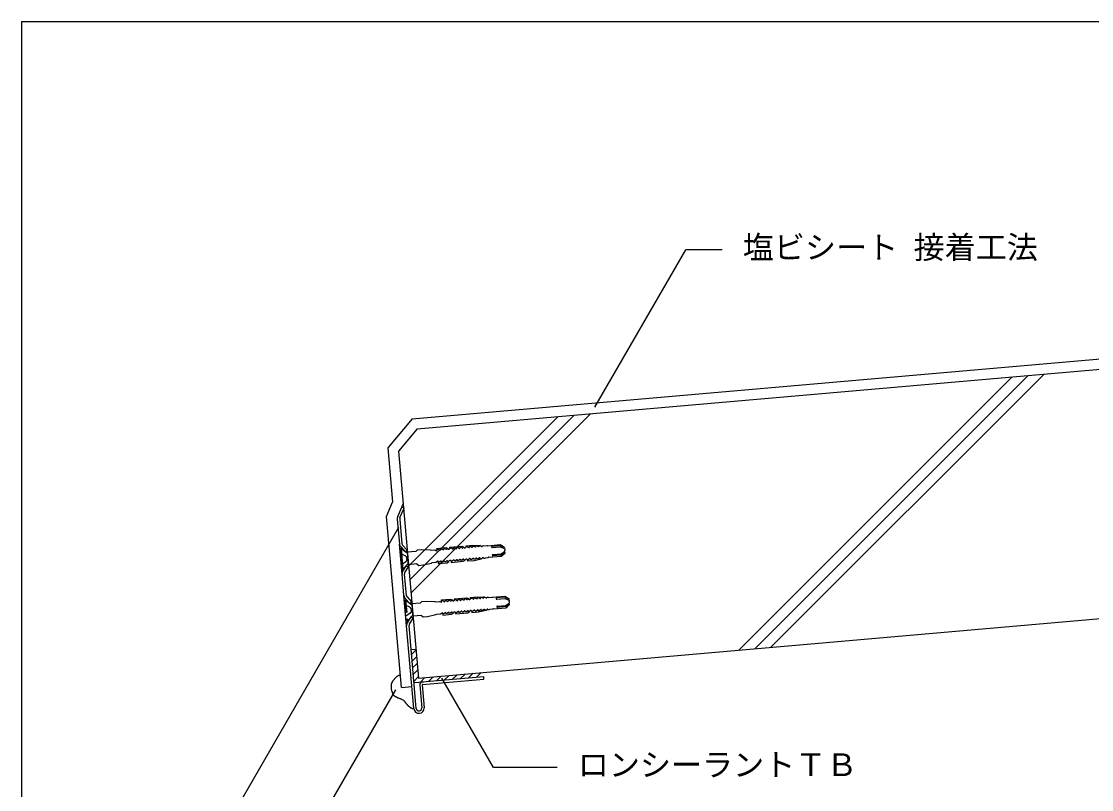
# Model space of a CAD drawing. Units: millimetres, scale not verified. Extents: x -443 to 357, y -627 to 603.
# Drawn here: x -443 to 74, y 232 to 603 of the extents above; entities that cross this region are included whole.
import ezdxf
from ezdxf.enums import TextEntityAlignment as Align

# ---------------------------------------------------------------- set-up
doc = ezdxf.new("R2010")
doc.units = ezdxf.units.MM
doc.header["$LTSCALE"] = 5
doc.linetypes.add('DASHED1', pattern=[1.8, 1.2, -0.6])
doc.linetypes.add('DASHED3', pattern=[4, 3, -1])
for name, color, linetype in [('2-2_in line', 7, 'Continuous'), ('2-4_out line', 2, 'Continuous'), ('2-6_鋼板・アングル', 2, 'Continuous'), ('2-7_ビス', 7, 'Continuous'), ('2-A_moji', 7, 'Continuous'), ('2-D_ハッチ他', 4, 'Continuous'), ('2-E_con他', 4, 'Continuous'), ('F-7', 1, 'Continuous')]:
    doc.layers.add(name, color=color, linetype=linetype)
doc.styles.add('ＭＳ ゴシック', font='')
doc.styles.get('ＭＳ ゴシック').set_extended_font_data('MS Gothic')

msp = doc.modelspace()

# ---------------------------------------------------------------- linework, layer by layer
at = {"layer": '2-2_in line'}
for p, q in [((-251.61, 406.427), (282.169, 453.126)), ((-259.136, 368.627), (-258.477, 370.181)), ((-254.624, 299.758), (-252.333, 299.958)), ((-251.113, 286.012), (-219.733, 288.757)), ((-253.23, 283.819), (-248.448, 284.237))]:
    msp.add_line(p, q, dxfattribs=at)
for points in [[(-251.61, 406.427), (-260.7, 395.593), (-251.113, 286.012)], [(-259.664, 287.491), (-259.793, 287.462), (-260.014, 287.409), (-260.233, 287.352), (-260.449, 287.288), (-260.66, 287.214), (-260.865, 287.126), (-260.98, 287.069), (-261.068, 287.02), (-261.217, 286.928), (-261.36, 286.828), (-261.5, 286.721), (-261.636, 286.609), (-261.769, 286.492), (-261.845, 286.423), (-261.932, 286.341), (-262.081, 286.197), (-262.227, 286.051), (-262.37, 285.903), (-262.511, 285.753), (-262.65, 285.601), (-262.73, 285.512), (-262.813, 285.419), (-262.955, 285.257), (-263.095, 285.092), (-263.231, 284.925), (-263.363, 284.754), (-263.489, 284.579), (-263.56, 284.475), (-263.621, 284.381), (-263.721, 284.218), (-263.815, 284.05), (-263.901, 283.878), (-263.979, 283.703), (-264.047, 283.525), (-264.082, 283.42), (-264.116, 283.303), (-264.166, 283.098), (-264.205, 282.89), (-264.234, 282.68)], [(-264.234, 282.68), (-264.255, 282.468), (-264.27, 282.255), (-264.276, 282.131), (-264.282, 281.982), (-264.286, 281.724), (-264.283, 281.467), (-264.27, 281.211), (-264.246, 280.957), (-264.21, 280.705), (-264.183, 280.561), (-264.16, 280.455), (-264.115, 280.274), (-264.064, 280.093), (-264.011, 279.914), (-263.955, 279.734), (-263.898, 279.553), (-263.866, 279.448), (-263.83, 279.329), (-263.769, 279.122), (-263.704, 278.918), (-263.634, 278.716), (-263.554, 278.52), (-263.461, 278.33), (-263.4, 278.225), (-263.339, 278.131), (-263.222, 277.975), (-263.092, 277.827), (-262.951, 277.688), (-262.802, 277.558), (-262.645, 277.435), (-262.552, 277.367), (-262.443, 277.292), (-262.25, 277.17), (-262.053, 277.057), (-261.853, 276.951), (-261.65, 276.851), (-261.444, 276.755), (-261.325, 276.702), (-261.196, 276.645)], [(-261.196, 276.645), (-260.974, 276.55), (-260.751, 276.457), (-260.526, 276.366), (-260.302, 276.274), (-260.077, 276.182), (-259.946, 276.128), (-259.77, 276.055), (-259.468, 275.924), (-259.171, 275.786), (-258.879, 275.636), (-258.597, 275.471), (-258.328, 275.288), (-258.178, 275.173), (-258.127, 275.131), (-258.041, 275.057), (-257.957, 274.98), (-257.875, 274.9), (-257.797, 274.817), (-257.721, 274.732), (-257.679, 274.682), (-257.612, 274.597), (-257.502, 274.448), (-257.397, 274.295), (-257.294, 274.141), (-257.191, 273.987), (-257.086, 273.834), (-257.022, 273.748), (-256.955, 273.661), (-256.834, 273.515), (-256.709, 273.373), (-256.579, 273.234), (-256.446, 273.098), (-256.312, 272.963), (-256.233, 272.885), (-256.135, 272.788), (-255.965, 272.62), (-255.792, 272.455), (-255.616, 272.295), (-255.436, 272.14)], [(-255.436, 272.14), (-255.249, 271.992), (-255.137, 271.911), (-255.071, 271.865), (-254.954, 271.788), (-254.835, 271.716), (-254.713, 271.649), (-254.589, 271.586), (-254.462, 271.53), (-254.388, 271.501), (-254.282, 271.463), (-254.098, 271.407), (-253.911, 271.362), (-253.72, 271.323), (-253.529, 271.291), (-253.336, 271.262), (-253.224, 271.246)]]:
    msp.add_lwpolyline(points, dxfattribs=at)
at = {"layer": '2-4_out line'}
for p, q in [((-254.108, 411.227), (282.169, 458.145)), ((-254.108, 411.227), (-265.861, 397.22)), ((-265.861, 397.22), (-263.566, 370.987)), ((-266.479, 364.124), (-263.566, 370.987)), ((-259.251, 281.507), (-266.479, 364.124)), ((-219.733, 288.757), (182.169, 323.919)), ((-259.251, 281.507), (-254.16, 281.953))]:
    msp.add_line(p, q, dxfattribs=at)
at = {"layer": '2-6_鋼板・アングル'}
for p, q in [((-261.086, 364.034), (-259.136, 368.627)), ((-261.29, 362.743), (-260.243, 350.779)), ((-260.095, 362.848), (-259.048, 350.883)), ((-259.62, 349.364), (-257.399, 346.946)), ((-258.736, 350.176), (-256.515, 347.757)), ((-257.399, 346.946), (-256.515, 347.757)), ((-258.065, 325.874), (-258.968, 336.202)), ((-258.6, 337.703), (-256.832, 340.47)), ((-256.869, 325.978), (-257.773, 336.306)), ((-257.589, 337.057), (-255.821, 339.824)), ((-256.832, 340.47), (-255.821, 339.824)), ((-257.441, 324.459), (-255.22, 322.041)), ((-256.557, 325.271), (-254.336, 322.853)), ((-255.22, 322.041), (-254.336, 322.853)), ((-256.421, 312.798), (-254.653, 315.566)), ((-254.653, 315.566), (-253.642, 314.92)), ((-253.287, 271.266), (-256.789, 311.297)), ((-252.092, 271.371), (-255.594, 311.401)), ((-255.41, 312.152), (-253.642, 314.92)), ((-249.196, 284.172), (-219.51, 286.769)), ((-250.469, 282.655), (-249.501, 271.597)), ((-249.273, 282.76), (-248.306, 271.702))]:
    msp.add_line(p, q, dxfattribs=at)
at = {"layer": '2-6_鋼板・アングル', "color": 4}
for p, q in [((-258.968, 336.202), (-260.243, 350.779)), ((-256.515, 347.757), (-255.821, 339.824)), ((-256.789, 311.297), (-258.065, 325.874)), ((-254.336, 322.853), (-253.642, 314.92))]:
    msp.add_line(p, q, dxfattribs=at)
at = {"layer": '2-6_鋼板・アングル'}
for points in [[(-259.981, 363.565), (-258.032, 368.158), (-259.136, 368.627)], [(-249.092, 282.976), (-219.405, 285.573), (-219.51, 286.769)]]:
    msp.add_lwpolyline(points, dxfattribs=at)
for centre, radius, start, end in [((-258.601, 362.979), 2.7, 157, 185), ((-258.601, 362.979), 1.5, 157, 185), ((-257.853, 350.988), 2.4, 185, 222.56859), ((-257.853, 350.988), 1.2, 185, 222.56859), ((-256.577, 336.411), 2.4, 147.43141, 185), ((-256.577, 336.411), 1.2, 147.43141, 185), ((-255.674, 326.083), 2.4, 185, 222.56859), ((-255.674, 326.083), 1.2, 185, 222.56859), ((-254.398, 311.506), 2.4, 147.43141, 185), ((-254.398, 311.506), 1.2, 147.43141, 185), ((-249.074, 282.777), 1.4, 95, 185), ((-249.074, 282.777), 0.2, 95, 185), ((-250.797, 271.484), 2.5, 185, 5), ((-250.797, 271.484), 1.3, 185, 5)]:
    msp.add_arc(centre, radius, start, end, dxfattribs=at)
at = {"layer": '2-7_ビス'}
for p, q in [((-259.443, 348.524), (-259.941, 348.48)), ((-259.443, 348.524), (-258.571, 338.562)), ((-256.381, 346.232), (-259.443, 348.524)), ((-236.894, 348.658), (-236.894, 348.658)), ((-236.894, 348.658), (-236.894, 348.658)), ((-221.287, 350.024), (-220.428, 349.664)), ((-258.571, 338.562), (-255.954, 341.35)), ((-236.342, 342.345), (-236.342, 342.345)), ((-236.342, 342.345), (-236.342, 342.345)), ((-220.735, 343.71), (-219.951, 344.213))]:
    msp.add_line(p, q, dxfattribs=at)
at = {"layer": '2-7_ビス', "linetype": 'DASHED3'}
for p, q in [((-259.22, 345.983), (-259.719, 345.94)), ((-257.432, 345.153), (-259.22, 345.983)), ((-257.176, 342.23), (-258.793, 341.102)), ((-258.793, 341.102), (-259.292, 341.058))]:
    msp.add_line(p, q, dxfattribs=at)
at = {"layer": '2-7_ビス', "linetype": 'DASHED1'}
for p, q in [((-257.264, 323.619), (-257.762, 323.575)), ((-257.042, 321.078), (-257.54, 321.035)), ((-257.264, 323.619), (-256.392, 313.657)), ((-254.202, 321.327), (-257.264, 323.619)), ((-255.253, 320.249), (-257.042, 321.078)), ((-234.715, 323.753), (-234.715, 323.753)), ((-234.715, 323.753), (-234.715, 323.753)), ((-219.108, 325.119), (-218.249, 324.759)), ((-256.614, 316.197), (-257.113, 316.153)), ((-254.997, 317.325), (-256.614, 316.197)), ((-256.392, 313.657), (-253.775, 316.445)), ((-234.163, 317.44), (-234.163, 317.44)), ((-234.163, 317.44), (-234.163, 317.44)), ((-218.556, 318.805), (-217.772, 319.308))]:
    msp.add_line(p, q, dxfattribs=at)
at = {"layer": '2-7_ビス'}
for points in [[(-259.941, 348.48), (-259.069, 338.518), (-258.571, 338.562)], [(-252.349, 347.136), (-256.429, 346.78), (-256.168, 343.791)], [(-252.349, 347.136), (-251.593, 347.955), (-249.503, 348.138), (-245.353, 347.951), (-244.926, 347.746), (-244.929, 347.786), (-243.122, 347.944), (-242.263, 347.584)], [(-242.028, 347.735), (-242.113, 348.71), (-237.896, 349.079), (-236.895, 348.663), (-236.894, 348.658)], [(-240.708, 347.782), (-241.573, 348.216), (-242.066, 348.173)], [(-239.147, 347.919), (-240.013, 348.352), (-240.488, 348.311), (-240.475, 347.962)], [(-237.591, 348.112), (-238.452, 348.489), (-238.928, 348.447), (-238.914, 348.099)], [(-236.894, 348.658), (-237.369, 348.613), (-237.359, 348.295)], [(-235.823, 348.719), (-235.87, 349.256), (-230.095, 349.761), (-229.091, 349.341)], [(-234.465, 348.328), (-235.331, 348.762), (-235.823, 348.719)], [(-232.904, 348.465), (-233.77, 348.899), (-234.245, 348.857), (-234.232, 348.509)], [(-231.343, 348.601), (-232.209, 349.035), (-232.685, 348.994), (-232.672, 348.645)], [(-229.788, 348.795), (-230.648, 349.172), (-231.124, 349.13), (-231.111, 348.782)], [(-229.091, 349.341), (-229.566, 349.296), (-229.555, 348.975)], [(-228.02, 349.402), (-228.067, 349.939), (-224.831, 350.222), (-221.287, 350.024), (-221.763, 349.982), (-221.753, 349.673)], [(-226.661, 349.011), (-227.527, 349.445), (-228.02, 349.402)], [(-225.103, 349.18), (-225.967, 349.586), (-226.442, 349.54), (-226.429, 349.192)], [(-223.546, 349.348), (-224.407, 349.738), (-224.883, 349.693), (-224.871, 349.358)], [(-221.987, 349.507), (-222.847, 349.884), (-223.323, 349.84), (-223.312, 349.518)], [(-220.193, 349.815), (-220.204, 349.949), (-219.424, 350.017), (-219.411, 349.868), (-217.809, 350.008), (-217.809, 350.001)], [(-217.476, 349.98), (-211.548, 350.499), (-210.861, 350.117), (-209.464, 349.232), (-209.451, 349.083), (-211.504, 349.993), (-215.46, 349.647)], [(-216.989, 344.415), (-211.061, 344.933), (-210.451, 345.429), (-209.229, 346.542), (-209.242, 346.691), (-211.105, 345.439), (-215.062, 345.093)], [(-215.409, 349.066), (-211.453, 349.412), (-209.4, 348.502), (-209.347, 347.887)], [(-215.113, 345.674), (-211.156, 346.02), (-209.293, 347.272), (-209.347, 347.887)], [(-251.826, 341.159), (-255.906, 340.802), (-256.168, 343.791)], [(-251.826, 341.159), (-250.94, 340.484), (-248.849, 340.667), (-244.795, 341.572), (-244.41, 341.848), (-244.406, 341.808), (-242.599, 341.967), (-241.816, 342.47)], [(-241.558, 342.362), (-241.473, 341.388), (-237.255, 341.757), (-236.341, 342.34), (-236.342, 342.345)], [(-240.25, 342.545), (-241.027, 341.967), (-241.52, 341.924)], [(-238.689, 342.682), (-239.466, 342.104), (-239.942, 342.062), (-239.989, 342.408)], [(-237.123, 342.761), (-237.905, 342.241), (-238.381, 342.199), (-238.428, 342.544)], [(-236.342, 342.345), (-236.818, 342.307), (-236.863, 342.621)], [(-234.007, 343.091), (-234.784, 342.514), (-235.277, 342.471)], [(-235.277, 342.471), (-235.23, 341.934), (-229.455, 342.439), (-228.538, 343.027)], [(-232.446, 343.228), (-233.223, 342.65), (-233.699, 342.609), (-233.746, 342.954)], [(-230.885, 343.364), (-231.662, 342.787), (-232.138, 342.745), (-232.186, 343.09)], [(-229.32, 343.444), (-230.102, 342.923), (-230.577, 342.882), (-230.625, 343.227)], [(-228.538, 343.027), (-229.014, 342.989), (-229.059, 343.307)], [(-227.473, 343.153), (-227.426, 342.616), (-224.19, 342.9), (-220.735, 343.71), (-221.21, 343.669), (-221.254, 343.975)], [(-226.203, 343.774), (-226.98, 343.196), (-227.473, 343.153)], [(-224.64, 343.878), (-225.419, 343.328), (-225.895, 343.291), (-225.943, 343.637)], [(-223.076, 343.983), (-223.857, 343.449), (-224.333, 343.411), (-224.38, 343.743)], [(-221.513, 344.097), (-222.296, 343.576), (-222.771, 343.537), (-222.817, 343.857)], [(-219.693, 344.105), (-219.682, 343.972), (-218.901, 344.04), (-218.914, 344.189), (-217.312, 344.329), (-217.313, 344.336)]]:
    msp.add_lwpolyline(points, dxfattribs=at)
at = {"layer": '2-7_ビス', "linetype": 'DASHED1'}
for points in [[(-257.762, 323.575), (-256.89, 313.613), (-256.392, 313.657)], [(-250.17, 322.232), (-254.25, 321.875), (-253.989, 318.886)], [(-250.17, 322.232), (-249.414, 323.051), (-247.324, 323.234), (-243.174, 323.046), (-242.747, 322.841), (-242.75, 322.881), (-240.943, 323.039), (-240.084, 322.679)], [(-239.849, 322.83), (-239.934, 323.805), (-235.717, 324.174), (-234.716, 323.758), (-234.715, 323.753)], [(-238.529, 322.877), (-239.394, 323.311), (-239.887, 323.268)], [(-236.968, 323.014), (-237.834, 323.448), (-238.309, 323.406), (-238.296, 323.057)], [(-235.412, 323.207), (-236.273, 323.584), (-236.749, 323.543), (-236.736, 323.194)], [(-234.715, 323.753), (-235.191, 323.708), (-235.18, 323.39)], [(-233.645, 323.814), (-233.691, 324.351), (-227.916, 324.856), (-226.912, 324.436)], [(-232.286, 323.423), (-233.152, 323.857), (-233.645, 323.814)], [(-230.725, 323.56), (-231.591, 323.994), (-232.067, 323.952), (-232.053, 323.604)], [(-229.165, 323.697), (-230.03, 324.13), (-230.506, 324.089), (-230.493, 323.741)], [(-227.609, 323.89), (-228.47, 324.267), (-228.945, 324.225), (-228.932, 323.877)], [(-226.912, 324.436), (-227.387, 324.391), (-227.376, 324.07)], [(-225.841, 324.497), (-225.888, 325.034), (-222.652, 325.317), (-219.108, 325.119), (-219.584, 325.077), (-219.574, 324.768)], [(-224.482, 324.106), (-225.348, 324.54), (-225.841, 324.497)], [(-222.925, 324.275), (-223.788, 324.681), (-224.263, 324.635), (-224.25, 324.287)], [(-221.367, 324.443), (-222.229, 324.834), (-222.704, 324.788), (-222.692, 324.453)], [(-219.808, 324.602), (-220.669, 324.979), (-221.144, 324.935), (-221.133, 324.613)], [(-218.014, 324.91), (-218.026, 325.044), (-217.245, 325.112), (-217.232, 324.963), (-215.63, 325.103), (-215.63, 325.096)], [(-215.297, 325.075), (-209.369, 325.594), (-208.682, 325.212), (-207.285, 324.327), (-207.272, 324.178), (-209.325, 325.088), (-213.281, 324.742)], [(-214.81, 319.51), (-208.882, 320.028), (-208.272, 320.524), (-207.05, 321.638), (-207.063, 321.786), (-208.926, 320.534), (-212.883, 320.188)], [(-213.23, 324.161), (-209.274, 324.507), (-207.222, 323.597), (-207.168, 322.982)], [(-212.934, 320.769), (-208.977, 321.115), (-207.114, 322.367), (-207.168, 322.982)], [(-249.648, 316.254), (-253.727, 315.897), (-253.989, 318.886)], [(-249.648, 316.254), (-248.761, 315.579), (-246.67, 315.762), (-242.616, 316.667), (-242.231, 316.944), (-242.228, 316.904), (-240.42, 317.062), (-239.637, 317.565)], [(-239.379, 317.457), (-239.294, 316.483), (-235.076, 316.852), (-234.162, 317.435), (-234.163, 317.44)], [(-238.071, 317.64), (-238.848, 317.063), (-239.341, 317.019)], [(-236.51, 317.777), (-237.287, 317.199), (-237.763, 317.158), (-237.811, 317.504)], [(-234.944, 317.856), (-235.726, 317.336), (-236.202, 317.294), (-236.25, 317.639)], [(-234.163, 317.44), (-234.639, 317.402), (-234.684, 317.717)], [(-231.828, 318.186), (-232.605, 317.609), (-233.098, 317.566)], [(-233.098, 317.566), (-233.051, 317.029), (-227.276, 317.534), (-226.359, 318.122)], [(-230.267, 318.323), (-231.044, 317.745), (-231.52, 317.704), (-231.567, 318.049)], [(-228.706, 318.459), (-229.484, 317.882), (-229.959, 317.84), (-230.007, 318.185)], [(-227.141, 318.539), (-227.923, 318.018), (-228.398, 317.977), (-228.446, 318.322)], [(-226.359, 318.123), (-226.835, 318.084), (-226.88, 318.402)], [(-225.294, 318.248), (-225.247, 317.712), (-222.011, 317.995), (-218.556, 318.805), (-219.031, 318.764), (-219.076, 319.07)], [(-224.024, 318.869), (-224.801, 318.292), (-225.294, 318.248)], [(-222.461, 318.973), (-223.24, 318.423), (-223.716, 318.386), (-223.764, 318.732)], [(-220.897, 319.078), (-221.678, 318.544), (-222.154, 318.506), (-222.201, 318.838)], [(-219.335, 319.192), (-220.117, 318.672), (-220.593, 318.632), (-220.638, 318.952)], [(-217.514, 319.201), (-217.503, 319.067), (-216.722, 319.135), (-216.735, 319.284), (-215.134, 319.425), (-215.134, 319.431)]]:
    msp.add_lwpolyline(points, dxfattribs=at)
at = {"layer": '2-7_ビス', "linetype": 'DASHED3'}
msp.add_arc((-258.41, 343.595), 1.84, 312.11751, 57.88248, dxfattribs=at)
at = {"layer": '2-7_ビス', "linetype": 'DASHED1'}
msp.add_arc((-256.231, 318.69), 1.84, 312.11751, 57.88248, dxfattribs=at)
at = {"layer": '2-7_ビス'}
for centre, major_axis, start_param, end_param in [((-242.2, 347.731), (0.171, 0.015), 4.1203058, 6.2147054), ((-240.702, 347.991), (0.228, 0.02), 4.6066597, 6.0519827), ((-239.141, 348.127), (0.228, 0.02), 4.6066597, 6.0519827), ((-237.585, 348.321), (0.228, 0.02), 4.6066597, 6.0519827), ((-236.362, 348.726), (0.534, 0.047), 3.1858044, 6.2389735), ((-234.459, 348.537), (0.228, 0.02), 4.6066597, 6.0519827), ((-232.898, 348.674), (0.228, 0.02), 4.6066597, 6.0519827), ((-231.337, 348.81), (0.228, 0.02), 4.6066597, 6.0519827), ((-229.782, 349.004), (0.228, 0.02), 4.6066597, 6.0519827), ((-228.559, 349.409), (0.534, 0.047), 3.1858044, 6.2389735), ((-226.655, 349.22), (0.228, 0.02), 4.6066597, 6.0519827), ((-225.097, 349.388), (0.228, 0.02), 4.6066597, 6.0519827), ((-223.54, 349.557), (0.228, 0.02), 4.6066597, 6.0519827), ((-221.981, 349.716), (0.228, 0.02), 4.6066597, 6.0519827), ((-220.366, 349.813), (0.173, 0.015), 4.1060148, 6.2013378), ((-217.575, 350.701), (0.797, 0.07), 4.3356773, 4.7570176), ((-215.425, 349.357), (0.32, 0.028), 1.6025621, 4.7441547), ((-241.728, 342.336), (0.171, 0.015), 0.06848, 2.1628795), ((-240.207, 342.341), (0.228, 0.02), 0.2312026, 1.6765256), ((-238.647, 342.477), (0.228, 0.02), 0.2312026, 1.6765256), ((-237.081, 342.557), (0.228, 0.02), 0.2312026, 1.6765256), ((-235.806, 342.37), (0.534, 0.047), 0.0442118, 3.0973809), ((-233.965, 342.887), (0.228, 0.02), 0.2312026, 1.6765256), ((-232.404, 343.023), (0.228, 0.02), 0.2312026, 1.6765256), ((-230.843, 343.16), (0.228, 0.02), 0.2312026, 1.6765256), ((-229.277, 343.239), (0.228, 0.02), 0.2312026, 1.6765256), ((-228.002, 343.053), (0.534, 0.047), 0.0442118, 3.0973809), ((-226.161, 343.569), (0.228, 0.02), 0.2312026, 1.6765256), ((-224.597, 343.674), (0.228, 0.02), 0.2312026, 1.6765256), ((-223.034, 343.778), (0.228, 0.02), 0.2312026, 1.6765256), ((-221.471, 343.893), (0.228, 0.02), 0.2312026, 1.6765256), ((-219.865, 344.078), (0.173, 0.015), 0.0818475, 2.1771705), ((-216.961, 343.688), (0.797, 0.07), 1.5261677, 1.947508), ((-215.077, 345.384), (0.32, 0.028), 1.5390306, 4.6806232)]:
    msp.add_ellipse(centre, major_axis=major_axis, ratio=0.909574, start_param=start_param, end_param=end_param, dxfattribs=at)
at = {"layer": '2-7_ビス', "linetype": 'DASHED1'}
for centre, major_axis, start_param, end_param in [((-240.021, 322.826), (0.171, 0.015), 4.1203058, 6.2147054), ((-238.523, 323.086), (0.228, 0.02), 4.6066597, 6.0519827), ((-236.962, 323.222), (0.228, 0.02), 4.6066597, 6.0519827), ((-235.406, 323.416), (0.228, 0.02), 4.6066597, 6.0519827), ((-234.183, 323.821), (0.534, 0.047), 3.1858044, 6.2389735), ((-232.28, 323.632), (0.228, 0.02), 4.6066597, 6.0519827), ((-230.719, 323.769), (0.228, 0.02), 4.6066597, 6.0519827), ((-229.159, 323.905), (0.228, 0.02), 4.6066597, 6.0519827), ((-227.603, 324.099), (0.228, 0.02), 4.6066597, 6.0519827), ((-226.38, 324.504), (0.534, 0.047), 3.1858044, 6.2389735), ((-224.476, 324.315), (0.228, 0.02), 4.6066597, 6.0519827), ((-222.919, 324.484), (0.228, 0.02), 4.6066597, 6.0519827), ((-221.361, 324.652), (0.228, 0.02), 4.6066597, 6.0519827), ((-219.802, 324.811), (0.228, 0.02), 4.6066597, 6.0519827), ((-218.187, 324.908), (0.173, 0.015), 4.1060148, 6.2013378), ((-215.396, 325.796), (0.797, 0.07), 4.3356773, 4.7570176), ((-213.246, 324.452), (0.32, 0.028), 1.6025621, 4.7441547), ((-212.898, 320.479), (0.32, 0.028), 1.5390306, 4.6806232), ((-239.549, 317.431), (0.171, 0.015), 0.06848, 2.1628795), ((-238.028, 317.436), (0.228, 0.02), 0.2312026, 1.6765256), ((-236.468, 317.572), (0.228, 0.02), 0.2312026, 1.6765256), ((-234.902, 317.652), (0.228, 0.02), 0.2312026, 1.6765256), ((-233.627, 317.465), (0.534, 0.047), 0.0442118, 3.0973809), ((-231.786, 317.982), (0.228, 0.02), 0.2312026, 1.6765256), ((-230.225, 318.118), (0.228, 0.02), 0.2312026, 1.6765256), ((-228.664, 318.255), (0.228, 0.02), 0.2312026, 1.6765256), ((-227.099, 318.334), (0.228, 0.02), 0.2312026, 1.6765256), ((-225.824, 318.148), (0.534, 0.047), 0.0442118, 3.0973809), ((-223.982, 318.665), (0.228, 0.02), 0.2312026, 1.6765256), ((-222.419, 318.769), (0.228, 0.02), 0.2312026, 1.6765256), ((-220.855, 318.874), (0.228, 0.02), 0.2312026, 1.6765256), ((-219.292, 318.988), (0.228, 0.02), 0.2312026, 1.6765256), ((-217.686, 319.173), (0.173, 0.015), 0.0818475, 2.1771705), ((-214.782, 318.783), (0.797, 0.07), 1.5261677, 1.947508)]:
    msp.add_ellipse(centre, major_axis=major_axis, ratio=0.909574, start_param=start_param, end_param=end_param, dxfattribs=at)
at = {"layer": '2-A_moji'}
for p, q in [((-165.8, 416.846), (-121.914, 492.859)), ((-104.391, 492.859), (-121.914, 492.859)), ((-370.86, 167.859), (-260.516, 358.979))]:
    msp.add_line(p, q, dxfattribs=at)
for points in [[(-184.096, 242.859), (-214.791, 242.859), (-239.707, 286.014)], [(-280.707, 192.859), (-312.566, 192.859), (-262.015, 280.416)]]:
    msp.add_lwpolyline(points, dxfattribs=at)
at = {"layer": '2-D_ハッチ他'}
for p, q in [((-254.422, 297.45), (-252.299, 299.573)), ((-254.138, 294.199), (-252.015, 296.322)), ((-253.853, 290.948), (-251.73, 293.071)), ((-253.569, 287.697), (-251.446, 289.82)), ((-253.285, 284.446), (-251.162, 286.569)), ((-250.103, 284.092), (-247.903, 286.293)), ((-246.228, 284.431), (-244.028, 286.631)), ((-242.354, 284.77), (-240.154, 286.97)), ((-238.479, 285.109), (-236.279, 287.309)), ((-234.605, 285.448), (-232.404, 287.648)), ((-230.73, 285.787), (-228.53, 287.987)), ((-226.856, 286.126), (-224.655, 288.326)), ((-222.981, 286.465), (-220.781, 288.665))]:
    msp.add_line(p, q, dxfattribs=at)
at = {"layer": '2-E_con他'}
for p, q in [((-96.366, 299.55), (35.641, 431.558)), ((-88.617, 300.228), (43.39, 432.236)), ((-80.868, 300.906), (51.139, 432.914)), ((-254.705, 327.069), (-168.036, 413.738)), ((-255.843, 340.074), (-183.534, 412.382)), ((-255.274, 333.572), (-175.785, 413.06))]:
    msp.add_line(p, q, dxfattribs=at)
at = {"layer": 'F-7'}
msp.add_line((-442.831, 603.298), (-442.831, 13.298), dxfattribs=at)
msp.add_lwpolyline([(-442.831, 603.298), (357.169, 603.298), (357.169, 13.298)], dxfattribs=at)

# ---------------------------------------------------------------- texts
at = {"layer": '2-A_moji', "style": 'ＭＳ ゴシック'}
for s, p in [('塩ビシート 接着工法', (-94.391, 485.359)), ('ロンシーラントＴＢ', (-174.096, 235.359))]:
    msp.add_text(s, height=11, dxfattribs=at).set_placement(p, align=Align.BOTTOM_LEFT)

doc.saveas('drawing.dxf')
